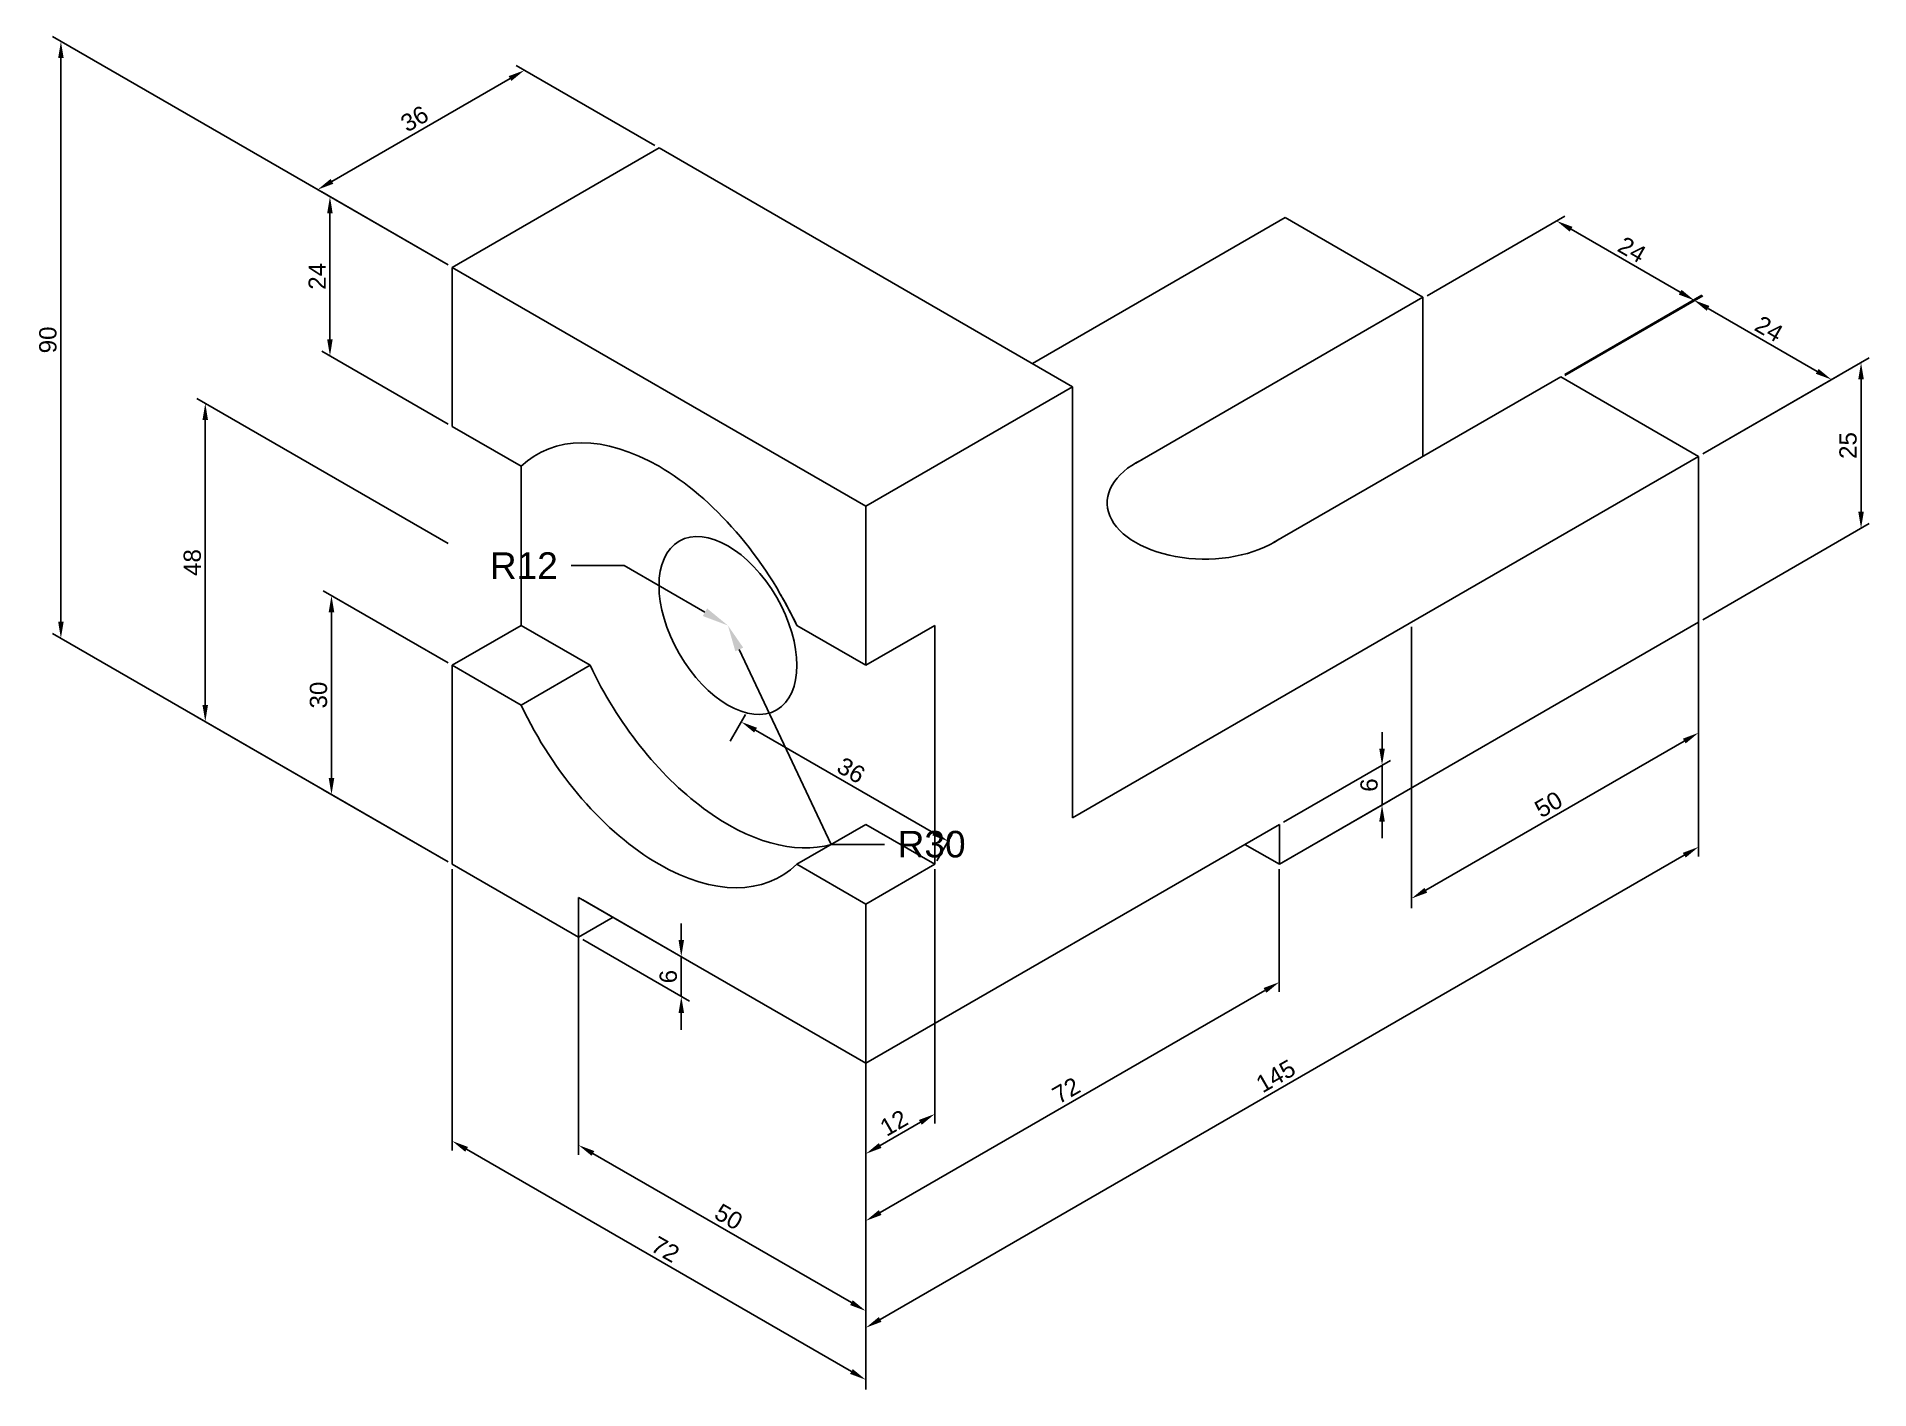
# Model space of a CAD drawing. Header units: millimetres. Extents: x -125 to 151, y -49 to 155.
import ezdxf
from ezdxf import colors
from ezdxf.entities.mleader import LeaderData, LeaderLine
from ezdxf.math import Vec2, Vec3

# ---------------------------------------------------------------- set-up
doc = ezdxf.new("R2010")
doc.units = ezdxf.units.MM
doc.styles.get("Standard").update_dxf_attribs({"font": 'arial.ttf'})
doc.dimstyles.new('ISO-25', dxfattribs={"dimtxt": 2.6, "dimasz": 2.5, "dimexe": 1.25, "dimexo": 0.625, "dimtad": 1, "dimtxsty": 'Standard', "dimcen": 2.5, "dimclrd": 1, "dimclre": 1, "dimclrt": 1, "dimadec": 0, "dimazin": 0, "dimtfac": 1, "dimtmove": 0, "dimatfit": 3, "dimfxl": 1, "dimarcsym": 0})

# ---------------------------------------------------------------- blocks, each defined once
blk = doc.blocks.new('*D1')
at = {"color": 1, "lineweight": -2, "transparency": 16777216}
for p, q in [((-31.8, 138.36), (-52.72, 150.44)), ((-80.49, 132.97), (-53.64, 148.47)), ((-62.98, 120.36), (-83.9, 132.44))]:
    blk.add_line(p, q, dxfattribs=at)
at = {"color": 1, "transparency": 16777216}
for points in [[(-53.85, 148.83), (-53.43, 148.11), (-51.47, 149.72)], [(-80.69, 133.33), (-80.28, 132.61), (-82.65, 131.72)]]:
    blk.add_solid(points, dxfattribs=at)
at = {"layer": 'Defpoints', "color": 0, "transparency": 16777216}
for p in [(-51.47, 149.72), (-31.18, 138), (-62.35, 120)]:
    blk.add_point(p, dxfattribs=at)
at = {"color": 1, "transparency": 16777216, "insert": (-68.04, 142.41), "char_height": 2.6, "attachment_point": 5, "rotation": 30}
blk.add_mtext('36', dxfattribs=at)
blk = doc.blocks.new('*D2')
at = {"color": 1, "lineweight": -2, "transparency": 16777216}
for p, q in [((-62.98, 120.36), (-82.04, 131.37)), ((-80.79, 109.15), (-80.79, 128.15)), ((-62.98, 96.36), (-82.04, 107.37))]:
    blk.add_line(p, q, dxfattribs=at)
at = {"color": 1, "transparency": 16777216}
for points in [[(-81.21, 128.15), (-80.38, 128.15), (-80.79, 130.65)], [(-81.21, 109.15), (-80.38, 109.15), (-80.79, 106.65)]]:
    blk.add_solid(points, dxfattribs=at)
at = {"layer": 'Defpoints', "color": 0, "transparency": 16777216}
for p in [(-80.79, 130.65), (-62.35, 120), (-62.35, 96)]:
    blk.add_point(p, dxfattribs=at)
at = {"color": 1, "transparency": 16777216, "insert": (-82.72, 118.65), "char_height": 2.6, "attachment_point": 5, "rotation": 90}
blk.add_mtext('24', dxfattribs=at)
blk = doc.blocks.new('*D3')
at = {"color": 1, "lineweight": -2, "transparency": 16777216}
for p, q in [((125.57, 65.78), (125.57, 31.18)), ((2.17, -38.63), (123.41, 31.37)), ((0, -6.72), (0, -41.32))]:
    blk.add_line(p, q, dxfattribs=at)
at = {"color": 1, "transparency": 16777216}
for points in [[(123.2, 31.73), (123.62, 31.01), (125.57, 32.62)], [(1.96, -38.27), (2.37, -38.99), (0, -39.88)]]:
    blk.add_solid(points, dxfattribs=at)
at = {"layer": 'Defpoints', "color": 0, "transparency": 16777216}
for p in [(125.57, 66.5), (125.57, 32.62), (0, -6)]:
    blk.add_point(p, dxfattribs=at)
at = {"color": 1, "transparency": 16777216, "insert": (61.81, -1.94), "char_height": 2.6, "attachment_point": 5, "rotation": 30}
blk.add_mtext('145', dxfattribs=at)
blk = doc.blocks.new('*D4')
at = {"color": 1, "lineweight": -2, "transparency": 16777216}
for p, q in [((62.35, 29.28), (62.35, 10.79)), ((2.17, -22.52), (60.19, 10.98)), ((0, -6.72), (0, -25.21))]:
    blk.add_line(p, q, dxfattribs=at)
at = {"color": 1, "transparency": 16777216}
for points in [[(59.98, 11.35), (60.4, 10.62), (62.35, 12.23)], [(1.96, -22.15), (2.37, -22.88), (0, -23.77)]]:
    blk.add_solid(points, dxfattribs=at)
at = {"layer": 'Defpoints', "color": 0, "transparency": 16777216}
for p in [(62.35, 30), (62.35, 12.23), (0, -6)]:
    blk.add_point(p, dxfattribs=at)
at = {"color": 1, "transparency": 16777216, "insert": (30.21, -4.09), "char_height": 2.6, "attachment_point": 5, "rotation": 30}
blk.add_mtext('72', dxfattribs=at)
blk = doc.blocks.new('*D5')
at = {"color": 1, "lineweight": -2, "transparency": 16777216}
for p, q in [((125.57, 90.78), (125.57, 48.39)), ((82.27, 65.78), (82.27, 23.39)), ((84.44, 26.08), (123.41, 48.58))]:
    blk.add_line(p, q, dxfattribs=at)
at = {"color": 1, "transparency": 16777216}
for points in [[(123.2, 48.94), (123.62, 48.22), (125.57, 49.83)], [(84.23, 26.44), (84.65, 25.72), (82.27, 24.83)]]:
    blk.add_solid(points, dxfattribs=at)
at = {"layer": 'Defpoints', "color": 0, "transparency": 16777216}
for p in [(125.57, 91.5), (82.27, 66.5), (125.57, 49.83)]:
    blk.add_point(p, dxfattribs=at)
at = {"color": 1, "transparency": 16777216, "insert": (102.95, 39.02), "char_height": 2.6, "attachment_point": 5, "rotation": 30}
blk.add_mtext('50', dxfattribs=at)
blk = doc.blocks.new('*D6')
at = {"color": 1, "lineweight": -2, "transparency": 16777216}
for p, q in [((126.2, 91.86), (151.31, 106.36)), ((150.06, 103.14), (150.06, 83.14)), ((126.2, 66.86), (151.31, 81.36))]:
    blk.add_line(p, q, dxfattribs=at)
at = {"color": 1, "transparency": 16777216}
for points in [[(149.65, 103.14), (150.48, 103.14), (150.06, 105.64)], [(149.65, 83.14), (150.48, 83.14), (150.06, 80.64)]]:
    blk.add_solid(points, dxfattribs=at)
at = {"layer": 'Defpoints', "color": 0, "transparency": 16777216}
for p in [(125.57, 91.5), (150.06, 80.64), (125.57, 66.5)]:
    blk.add_point(p, dxfattribs=at)
at = {"color": 1, "transparency": 16777216, "insert": (148.11, 93.14), "char_height": 2.6, "attachment_point": 5, "rotation": 90}
blk.add_mtext('25', dxfattribs=at)
blk = doc.blocks.new('*D7')
at = {"color": 1, "lineweight": -2, "transparency": 16777216}
for p, q in [((105.41, 103.86), (126.08, 115.79)), ((143.45, 104.32), (127, 113.82)), ((126.2, 91.86), (146.87, 103.79))]:
    blk.add_line(p, q, dxfattribs=at)
at = {"color": 1, "transparency": 16777216}
for points in [[(127.2, 114.18), (126.79, 113.46), (124.83, 115.07)], [(143.66, 104.68), (143.24, 103.96), (145.62, 103.07)]]:
    blk.add_solid(points, dxfattribs=at)
at = {"layer": 'Defpoints', "color": 0, "transparency": 16777216}
for p in [(124.83, 115.07), (104.79, 103.5), (125.57, 91.5)]:
    blk.add_point(p, dxfattribs=at)
at = {"color": 1, "transparency": 16777216, "insert": (136.19, 110.74), "char_height": 2.6, "attachment_point": 5, "rotation": 330}
blk.add_mtext('24', dxfattribs=at)
blk = doc.blocks.new('*D10')
at = {"color": 1, "lineweight": -2, "transparency": 16777216}
for p, q in [((84.63, 115.71), (105.42, 127.72)), ((122.79, 116.25), (106.34, 125.75)), ((105.41, 103.71), (126.21, 115.72))]:
    blk.add_line(p, q, dxfattribs=at)
at = {"color": 1, "transparency": 16777216}
for points in [[(106.55, 126.11), (106.13, 125.39), (104.17, 127)], [(123, 116.61), (122.59, 115.89), (124.96, 115)]]:
    blk.add_solid(points, dxfattribs=at)
at = {"layer": 'Defpoints', "color": 0, "transparency": 16777216}
for p in [(104.17, 127), (84, 115.35), (104.79, 103.35)]:
    blk.add_point(p, dxfattribs=at)
at = {"color": 1, "transparency": 16777216, "insert": (115.53, 122.67), "char_height": 2.6, "attachment_point": 5, "rotation": 330}
blk.add_mtext('24', dxfattribs=at)
blk = doc.blocks.new('*D11')
at = {"color": 1, "lineweight": -2, "transparency": 16777216}
for p, q in [((10.39, 29.28), (10.39, -9.1)), ((0, 23.28), (0, -15.1)), ((2.17, -12.41), (8.23, -8.91))]:
    blk.add_line(p, q, dxfattribs=at)
at = {"color": 1, "transparency": 16777216}
for points in [[(8.02, -8.55), (8.44, -9.27), (10.39, -7.66)], [(1.96, -12.05), (2.37, -12.77), (0, -13.66)]]:
    blk.add_solid(points, dxfattribs=at)
at = {"layer": 'Defpoints', "color": 0, "transparency": 16777216}
for p in [(10.39, 30), (0, 24), (10.39, -7.66)]:
    blk.add_point(p, dxfattribs=at)
at = {"color": 1, "transparency": 16777216, "insert": (4.23, -8.99), "char_height": 2.6, "attachment_point": 5, "rotation": 30}
blk.add_mtext('12', dxfattribs=at)
blk = doc.blocks.new('*D12')
at = {"color": 1, "lineweight": -2, "transparency": 16777216}
for p, q in [((77.84, 47.44), (77.84, 49.94)), ((62.98, 36.36), (79.09, 45.66)), ((77.84, 44.94), (77.84, 38.94)), ((62.98, 30.36), (79.09, 39.66)), ((77.84, 36.44), (77.84, 33.94))]:
    blk.add_line(p, q, dxfattribs=at)
at = {"color": 1, "transparency": 16777216}
for points in [[(77.42, 47.44), (78.26, 47.44), (77.84, 44.94)], [(77.42, 36.44), (78.26, 36.44), (77.84, 38.94)]]:
    blk.add_solid(points, dxfattribs=at)
at = {"layer": 'Defpoints', "color": 0, "transparency": 16777216}
for p in [(77.84, 38.94), (62.35, 36), (62.35, 30)]:
    blk.add_point(p, dxfattribs=at)
at = {"color": 1, "transparency": 16777216, "insert": (75.89, 41.94), "char_height": 2.6, "attachment_point": 5, "rotation": 90}
blk.add_mtext('6', dxfattribs=at)
blk = doc.blocks.new('*D13')
at = {"color": 1, "lineweight": -2, "transparency": 16777216}
for p, q in [((-62.35, 29.28), (-62.35, -13.17)), ((0, -6.72), (0, -49.17)), ((-2.17, -46.48), (-60.19, -12.98))]:
    blk.add_line(p, q, dxfattribs=at)
at = {"color": 1, "transparency": 16777216}
for points in [[(-59.98, -12.62), (-60.4, -13.34), (-62.35, -11.73)], [(-1.96, -46.12), (-2.37, -46.84), (0, -47.73)]]:
    blk.add_solid(points, dxfattribs=at)
at = {"layer": 'Defpoints', "color": 0, "transparency": 16777216}
for p in [(-62.35, 30), (0, -6), (-62.35, -11.73)]:
    blk.add_point(p, dxfattribs=at)
at = {"color": 1, "transparency": 16777216, "insert": (-30.21, -28.06), "char_height": 2.6, "attachment_point": 5, "rotation": 330}
blk.add_mtext('72', dxfattribs=at)
blk = doc.blocks.new('*D14')
at = {"color": 1, "lineweight": -2, "transparency": 16777216}
for p, q in [((-43.3, 24.28), (-43.3, -13.79)), ((0, -0.72), (0, -38.79)), ((-41.14, -13.6), (-2.17, -36.1))]:
    blk.add_line(p, q, dxfattribs=at)
at = {"color": 1, "transparency": 16777216}
for points in [[(-40.93, -13.24), (-41.34, -13.96), (-43.3, -12.35)], [(-1.96, -35.74), (-2.37, -36.46), (0, -37.35)]]:
    blk.add_solid(points, dxfattribs=at)
at = {"layer": 'Defpoints', "color": 0, "transparency": 16777216}
for p in [(-43.3, 25), (0, 0), (0, -37.35)]:
    blk.add_point(p, dxfattribs=at)
at = {"color": 1, "transparency": 16777216, "insert": (-20.67, -23.16), "char_height": 2.6, "attachment_point": 5, "rotation": 330}
blk.add_mtext('50', dxfattribs=at)
blk = doc.blocks.new('*D15')
at = {"color": 1, "lineweight": -2, "transparency": 16777216}
for p, q in [((-20.47, 48.54), (-18.15, 52.56)), ((-16.61, 50.22), (10.23, 34.72)), ((10.7, 30.54), (13.02, 34.56))]:
    blk.add_line(p, q, dxfattribs=at)
at = {"color": 1, "transparency": 16777216}
for points in [[(-16.41, 50.58), (-16.82, 49.86), (-18.78, 51.47)], [(10.44, 35.08), (10.02, 34.36), (12.4, 33.47)]]:
    blk.add_solid(points, dxfattribs=at)
at = {"layer": 'Defpoints', "color": 0, "transparency": 16777216}
for p in [(-20.78, 48), (12.4, 33.47), (10.39, 30)]:
    blk.add_point(p, dxfattribs=at)
at = {"color": 1, "transparency": 16777216, "insert": (-2.21, 44.16), "char_height": 2.6, "attachment_point": 5, "rotation": 330}
blk.add_mtext('36', dxfattribs=at)
blk = doc.blocks.new('*D16')
at = {"color": 1, "lineweight": -2, "transparency": 16777216}
for p, q in [((-62.98, 120.36), (-122.61, 154.79)), ((-121.36, 151.56), (-121.36, 66.56)), ((-62.98, 30.36), (-122.61, 64.79))]:
    blk.add_line(p, q, dxfattribs=at)
at = {"color": 1, "transparency": 16777216}
for points in [[(-121.77, 151.56), (-120.94, 151.56), (-121.36, 154.06)], [(-121.77, 66.56), (-120.94, 66.56), (-121.36, 64.06)]]:
    blk.add_solid(points, dxfattribs=at)
at = {"layer": 'Defpoints', "color": 0, "transparency": 16777216}
for p in [(-62.35, 120), (-121.36, 64.06), (-62.35, 30)]:
    blk.add_point(p, dxfattribs=at)
at = {"color": 1, "transparency": 16777216, "insert": (-123.31, 109.06), "char_height": 2.6, "attachment_point": 5, "rotation": 90}
blk.add_mtext('90', dxfattribs=at)
blk = doc.blocks.new('*D18')
at = {"color": 1, "lineweight": -2, "transparency": 16777216}
for p, q in [((-62.98, 60.36), (-81.81, 71.23)), ((-80.56, 43.01), (-80.56, 68.01)), ((-62.98, 30.36), (-81.81, 41.23))]:
    blk.add_line(p, q, dxfattribs=at)
at = {"color": 1, "transparency": 16777216}
for points in [[(-80.98, 68.01), (-80.14, 68.01), (-80.56, 70.51)], [(-80.98, 43.01), (-80.14, 43.01), (-80.56, 40.51)]]:
    blk.add_solid(points, dxfattribs=at)
at = {"layer": 'Defpoints', "color": 0, "transparency": 16777216}
for p in [(-80.56, 70.51), (-62.35, 60), (-62.35, 30)]:
    blk.add_point(p, dxfattribs=at)
at = {"color": 1, "transparency": 16777216, "insert": (-82.51, 55.51), "char_height": 2.6, "attachment_point": 5, "rotation": 90}
blk.add_mtext('30', dxfattribs=at)
blk = doc.blocks.new('*D21')
at = {"color": 1, "lineweight": -2, "transparency": 16777216}
for p, q in [((-42.68, 24.64), (-26.57, 15.34)), ((-27.82, 18.56), (-27.82, 21.06)), ((-42.68, 18.64), (-26.57, 9.34)), ((-27.82, 16.06), (-27.82, 10.06)), ((-27.82, 7.56), (-27.82, 5.06))]:
    blk.add_line(p, q, dxfattribs=at)
at = {"color": 1, "transparency": 16777216}
for points in [[(-28.23, 18.56), (-27.4, 18.56), (-27.82, 16.06)], [(-28.23, 7.56), (-27.4, 7.56), (-27.82, 10.06)]]:
    blk.add_solid(points, dxfattribs=at)
at = {"layer": 'Defpoints', "color": 0, "transparency": 16777216}
for p in [(-43.3, 25), (-43.3, 19), (-27.82, 10.06)]:
    blk.add_point(p, dxfattribs=at)
at = {"color": 1, "transparency": 16777216, "insert": (-29.77, 13.06), "char_height": 2.6, "attachment_point": 5, "rotation": 90}
blk.add_mtext('6', dxfattribs=at)
blk = doc.blocks.new('*D22')
at = {"color": 1, "lineweight": -2, "transparency": 16777216}
for p, q in [((-62.98, 78.36), (-100.84, 100.22)), ((-99.59, 97), (-99.59, 54)), ((-62.98, 30.36), (-100.84, 52.22))]:
    blk.add_line(p, q, dxfattribs=at)
at = {"color": 1, "transparency": 16777216}
for points in [[(-100.01, 97), (-99.18, 97), (-99.59, 99.5)], [(-100.01, 54), (-99.18, 54), (-99.59, 51.5)]]:
    blk.add_solid(points, dxfattribs=at)
at = {"layer": 'Defpoints', "color": 0, "transparency": 16777216}
for p in [(-62.35, 78), (-99.59, 51.5), (-62.35, 30)]:
    blk.add_point(p, dxfattribs=at)
at = {"color": 1, "transparency": 16777216, "insert": (-101.54, 75.5), "char_height": 2.6, "attachment_point": 5, "rotation": 90}
blk.add_mtext('48', dxfattribs=at)

msp = doc.modelspace()

# ---------------------------------------------------------------- linework, layer by layer
for p, q in [((-62.354, 120), (-31.177, 138)), ((-31.177, 138), (31.177, 102)), ((63.22, 127.5), (25.115, 105.5)), ((84.004, 115.5), (63.22, 127.5)), ((63.22, 127.5), (84.004, 115.5)), ((0, 84), (-62.354, 120)), ((-62.354, 120), (-62.354, 96)), ((84.004, 115.5), (40.703, 90.5)), ((84.004, 115.5), (84.004, 91.5)), ((61.488, 78.5), (104.789, 103.5)), ((125.574, 91.5), (104.789, 103.5)), ((0, 84), (31.177, 102)), ((31.177, 102), (31.177, 42)), ((-62.354, 96), (-51.962, 90)), ((125.574, 91.5), (31.177, 37)), ((125.574, 66.5), (125.574, 91.5)), ((-51.962, 66), (-51.962, 90)), ((41.569, 91), (41.605, 90.979)), ((0, 60), (0, 84)), ((62.318, 79.021), (62.354, 79)), ((62.354, 30), (125.574, 66.5)), ((-51.962, 66), (-62.354, 60)), ((-51.962, 66), (-41.569, 60)), ((-41.569, 60), (-51.962, 66)), ((-10.023, 65.787), (-10.392, 66)), ((0, 60), (-10.023, 65.787)), ((10.392, 66), (0, 60)), ((10.392, 30), (10.392, 66)), ((-62.354, 30), (-62.354, 60)), ((-51.962, 54), (-62.354, 60)), ((-41.569, 60), (-51.962, 54)), ((31.177, 42), (31.177, 37)), ((0, 36), (-10.392, 30)), ((0, 0), (62.354, 36)), ((10.392, 30), (0, 36)), ((62.354, 36), (62.354, 30)), ((62.354, 30), (57.158, 33)), ((-43.301, 19), (-62.354, 30)), ((-10.392, 30), (0, 24)), ((0, 24), (10.392, 30)), ((0, 0), (-43.301, 25)), ((-43.301, 25), (-43.301, 19)), ((0, 0), (0, 24)), ((-43.301, 19), (-38.105, 22))]:
    msp.add_line(p, q)
for centre, major_axis, start_param, end_param in [((-31.177, 60), (18.371, -31.82), 7.7120846, 9.566675), ((51.095, 84.5), (-14.697, 0), 5.4143571, 8.7228099), ((-31.177, 60), (18.371, -31.82), 7.7120846, 7.8539816), ((-20.785, 66), (18.371, -31.82), 4.5704919, 6.1412883), ((-31.177, 60), (18.371, -31.82), 4.5704919, 6.4250824), ((-31.177, 60), (18.371, -31.82), 4.5704919, 6.4250824)]:
    msp.add_ellipse(centre, major_axis=major_axis, ratio=0.5773503, start_param=start_param, end_param=end_param)
msp.add_ellipse((-20.785, 66), major_axis=(7.348, -12.728), ratio=0.5773503)

# ---------------------------------------------------------------- dimensions: what is measured, and where the dimension line sits
for p1, p2, distance, picture, middle in [((-62.354, 120), (-62.354, 30), -59.001, '*D16', (-123.308, 109.064)), ((-62.354, 120), (-31.177, 138), 20.298, '*D1', (-68.04, 142.411)), ((-62.354, 96), (-62.354, 120), 18.439, '*D2', (-82.723, 118.646)), ((104.789, 103.353), (84.004, 115.353), -20.169, '*D10', (115.531, 122.669)), ((125.574, 91.5), (104.789, 103.5), -20.042, '*D7', (136.189, 110.743)), ((125.574, 91.5), (125.574, 66.5), 24.489, '*D6', (148.111, 93.139)), ((82.272, 66.5), (125.574, 91.5), -36.086, '*D5', (102.947, 39.022)), ((-62.354, 30), (-62.354, 60), 18.205, '*D18', (-82.512, 55.51)), ((0, -6), (125.574, 66.5), -29.338, '*D3', (61.811, -1.935)), ((-20.785, 48), (10.392, 30), 4.01, '*D15', (-2.214, 44.165)), ((62.354, 36), (62.354, 30), 15.485, '*D12', (75.886, 41.94)), ((0, -6), (-62.354, 30), 36.136, '*D13', (-30.212, -28.055)), ((0, -6), (62.354, 30), -15.386, '*D4', (30.212, -4.094)), ((0, 24), (10.392, 30), -32.612, '*D11', (4.231, -8.986)), ((-43.301, 25), (0, 0), -32.347, '*D14', (-20.674, -23.16)), ((-43.301, 25), (-43.301, 19), 15.485, '*D21', (-29.769, 13.06))]:
    dim = msp.add_aligned_dim(p1=p1, p2=p2, distance=distance, dimstyle='ISO-25')
    dim.commit()
    dim.dimension.update_dxf_attribs({"geometry": picture, "text_midpoint": middle})
dim = msp.add_linear_dim(base=(-99.592, 51.499), p1=(-62.354, 78), p2=(-62.354, 30), angle=90, dimstyle='ISO-25')
dim.commit()
dim.dimension.update_dxf_attribs({"geometry": '*D22', "text_midpoint": (-101.544, 75.499)})

# ---------------------------------------------------------------- leaders
ml = msp.add_multileader_mtext('Standard')
ml.set_content('R12', color=256)
ml.set_leader_properties()
ml.build(insert=Vec2(0, 0))
ctx = ml.context
ctx.base_point, ctx.plane_origin = Vec3(-57.949, 75.034), Vec3(-20.785, 66)
ctx.text_align_type = 2
notes = []
notes.append((ctx, [(0, (1, 1, 0), (-36.431, 75.034), (-1, 0), 8, [(0, [(-20.785, 66)], 0, [])])]))
ctx.mtext.insert, ctx.mtext.alignment, ctx.mtext.flow_direction = Vec3(-46.431, 77.034), 3, 5
ml = msp.add_multileader_mtext('Standard')
ml.set_content('R30', color=256)
ml.set_leader_properties()
ml.build(insert=Vec2(0, 0))
ctx = ml.context
ctx.base_point, ctx.plane_origin = Vec3(2.804, 33), Vec3(-20.785, 66)
notes.append((ctx, [(0, (1, 1, 0), (-5.196, 33), (1, 0), 8, [(0, [(-20.785, 66)], 0, [])])]))
ctx.mtext.insert, ctx.mtext.flow_direction = Vec3(4.804, 35.035), 5
for ctx, leaders in notes:
    for number, flags, end, landing, length, lines in leaders:
        leader = LeaderData()
        leader.index, (leader.has_last_leader_line, leader.has_dogleg_vector, leader.attachment_direction) = number, flags
        leader.last_leader_point, leader.dogleg_vector, leader.dogleg_length = Vec3(end), Vec3(landing), length
        for number, points, colour, breaks in lines:
            line = LeaderLine()
            line.index, line.vertices, line.color, line.breaks = number, Vec3.list(points), colors.encode_raw_color(colour), breaks
            leader.lines.append(line)
        ctx.leaders.append(leader)

doc.saveas('drawing.dxf')
